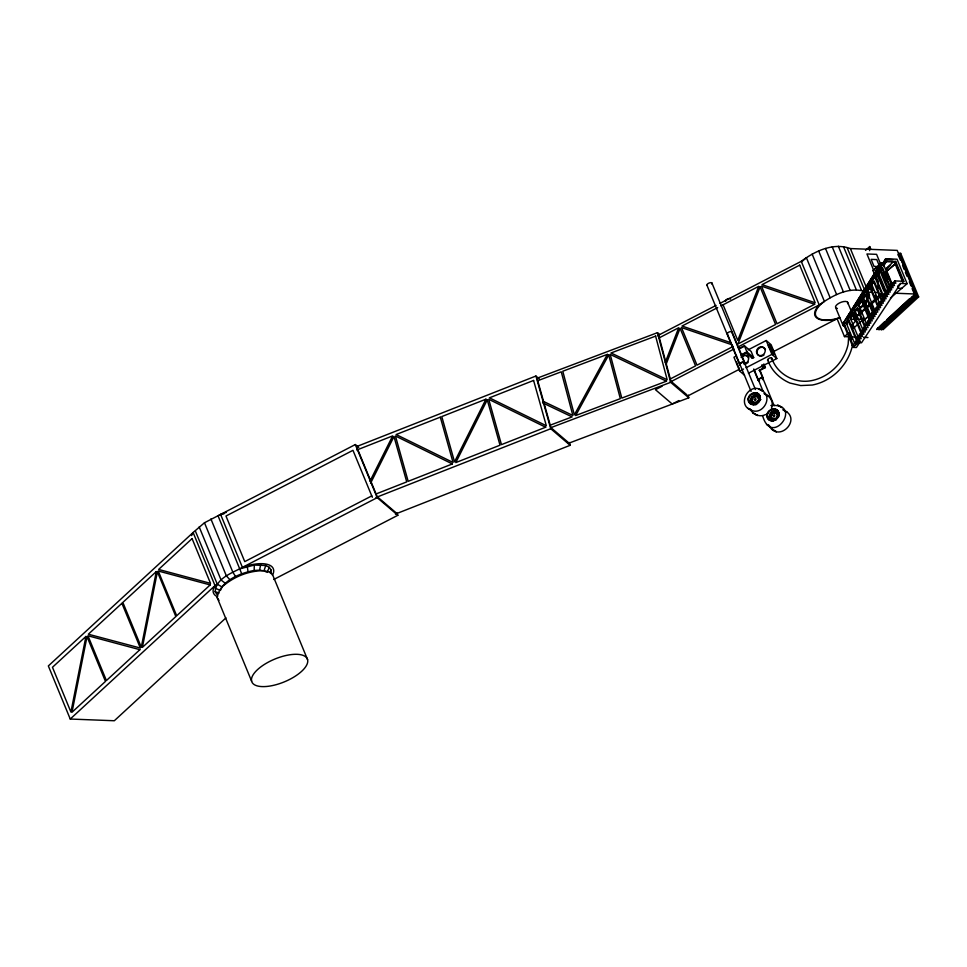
<?xml version="1.0" encoding="UTF-8"?>
<svg xmlns="http://www.w3.org/2000/svg" width="967" height="967" viewBox="0 0 967 967"><rect width="100%" height="100%" fill="white"/><g stroke="black" fill="none" stroke-linecap="round" stroke-linejoin="round"><path stroke-width="1.45" d="M755.783 404.943L755.795 403.747L757.234 403.312M869.599 250.646L869.696 246.561L865.513 250.417M251.65 681.252L217.188 597.654C219.86 581.203 239.357 573.226 254.14 570.457L254.321 565.054L265.732 565.502L269.297 567.327L271.086 570.071L270.953 573.552M216.922 594.427L215.145 591.683C216.076 578.024 232.213 573.068 242.415 567.375L377.19 497.654L397.848 515.278L273.746 579.487M848.688 336.383L848.156 344.167C844.3 362.202 829.517 377.166 811.337 380.672C795.019 383.839 776.997 374.302 771.739 358.128M759.035 399.19L760.147 398.996L758.817 395.757C753.511 391.405 746.548 401.631 753.329 404.266L755.154 404.411L755.251 403.275L758.732 400.652L758.019 396.724C753.982 393.412 748.748 401.136 753.849 403.203L755.251 403.275M773.999 419.473L773.89 420.597L772.065 420.452C765.284 417.817 772.246 407.59 777.553 411.942L778.894 415.194L778.447 417.128L777.468 416.837L775.425 419.037L772.585 419.4C768.197 417.671 771.461 410.963 775.582 412.28L777.287 413.356L778.205 412.51L776.622 411.664L776.114 412.728M254.14 570.457L259.579 570.167L260.631 564.728M751.021 401.728L751.516 399.407M777.468 416.837L776.755 412.909L777.553 411.942M771.436 408.328C774.156 402.175 769.913 395.612 763.99 393.593M265.732 565.502L264.003 570.844L266.046 571.884M852.543 345.171C848.337 364.861 832.188 381.191 812.328 385.035L800.712 385.567L789.882 383.029C779.74 378.641 771.34 370.542 767.677 359.99M756.847 396.083L757.234 394.911M775.582 412.28L775.969 411.108M867.399 298.271L864.969 302.623M665.211 362.577L678.713 327.74L659.24 337.821M666.045 364.474L680.079 328.284L695.575 365.889L669.635 379.306M767.677 359.712L768.088 359.047A2.212 0.931 -27 0 1 769.974 357.899L770.953 357.73A2.309 0.979 -27 0 1 771.739 358.406L771.328 359.071M267.073 572.416L269.297 567.327M753.329 404.266L753.849 403.203M772.065 420.452L772.585 419.4M369.95 481.24L392.675 435.899L356.799 450.018M370.554 483.27L393.98 436.552L406.732 481.892L376.344 493.847M191.551 535.609L193.122 532.503L204.472 522.76L218.022 515.749A30.025 12.353 -22.4 0 1 224.163 513.695M269.853 572.428L271.086 570.071M757.524 401.631L758.237 400.495M776.271 417.829L776.972 416.68M860.473 341.339L856.399 347.528L853.112 347.395L843.188 323.329L880.659 263.483M843.188 323.329L881.288 262.891L882.097 262.927L872.983 270.555L874.7 274.713M856.798 341.363L847.66 319.207L885.772 258.769L897.025 259.216L907.106 283.682L890.414 298.078M847.66 319.207L885.772 258.769M847.068 320.959L845.521 323.425L852.338 312.982M856.798 305.838L859.119 302.151M863.591 295.008L865.127 292.542M867.447 288.843L868.982 286.389M871.146 282.932L876.537 274.314M881.553 266.312L879.474 269.636L887.646 289.484M850.767 318.07L856.943 308.219L865.114 328.067M865.9 294.331L858.321 305.995L865.9 294.331L875.038 316.487L872.693 316.39L867.58 321.104M868.293 296.676L866.65 292.699L873.588 281.615L881.771 301.462M875.751 278.17L882.557 267.726L891.683 289.882L889.35 289.798L884.237 294.512M886.074 261.67L883.306 266.106L886.715 261.078L895.672 261.428L903.843 281.276L903.202 281.868L895.031 262.021L886.074 261.67L886.715 261.078M866.65 292.699L874.228 281.034L883.367 303.191L881.022 303.094L875.909 307.808M882.557 267.726L875.618 278.81L884.745 300.967L882.412 300.882L877.299 305.584L869.659 287.066M753.148 397.642L752.145 400L753.027 402.127L756.496 402.381M771.884 413.828L770.892 416.185L771.763 418.324L775.232 418.566M751.48 398.791L752.568 397.135M771.303 413.332L770.216 414.976L771.231 415.278M907.106 283.682L900.676 283.428L861.512 342.814L858.225 342.681L853.112 347.395M770.252 415.592L773.6 412.002L775.897 411.338L773.515 411.942A6.612 5.899 -49.5 0 0 770.191 415.58M744.082 363.326L744.3 363A2.381 0.979 -22.4 0 0 741.822 362.54A2.381 0.979 -22.4 0 0 740.226 364.632A2.381 0.979 -22.4 0 1 742.221 362.395A2.381 0.979 -22.4 0 1 743.998 363.411M897.763 254.889L899.092 253.221L917.067 296.845L881.408 329.699L881.155 327.982L885.518 323.945M917.067 296.845L899.346 254.95L900.676 253.294L918.65 296.905L882.992 329.759L882.738 328.043L889.289 321.999M884.539 321.818L876.658 329.517L915.193 294.004L897.219 250.393L850.368 248.555C833.228 242.318 814.988 251.069 801.244 261.332L720.016 303.36M877.988 327.849L878.241 329.578L889.398 318.856M879.571 327.922L879.825 329.638L881.155 327.982M881.408 329.699L882.738 328.043M758.019 396.724L758.817 395.757M751.782 403.36L752.701 402.502M770.518 419.557L771.436 418.699M217.527 596.748A31.971 13.151 -22.4 0 1 213.429 588.698L215.012 585.603L193.122 532.503L48.35 665.937L70.24 719.037L215.012 585.603L217.285 584.213L222.144 587.017L220.391 590.45L215.266 588.202M225.94 617.877L114.311 720.753L70.24 719.037M872.983 270.555L881.288 262.891M875.776 271.171L878.773 268.403M898.512 255.276L900.676 253.294M885.651 268.935L893.375 261.803M886.376 269.031L890.631 265.103M895.031 262.021L895.672 261.428M886.231 271.582L895.793 263.532L886.231 271.582L891.139 283.488M844.143 325.637L844.783 325.045M848.615 321.515L849.256 320.923M864.595 308.86L853.656 318.941L869.877 305.379M866.795 306.841L882.122 292.711L875.836 277.481M890.812 284.697L894.898 280.926L903.843 281.276M894.898 280.926L895.853 283.234L893.508 283.15L888.395 287.864L889.35 290.16M887.005 290.076L890.522 286.836M891.489 285.954L894.463 285.458L893.508 283.15M882.847 296.724L887.96 292.01L890.305 292.107L889.35 289.798M882.484 297.993L886.57 294.222L888.915 294.319L887.96 292.01M883.137 298.332L885.18 296.446L887.525 296.531L886.57 294.222M878.689 303.372L882.194 300.133M883.161 299.25L886.135 298.755L885.18 296.446M897.606 286.256L900.676 283.428M837.168 318.905L844.469 336.625L848.301 333.095M853.474 328.321L862.165 320.319M874.519 310.02L879.632 305.306L881.977 305.403L881.022 303.094M872.572 312.317L864.909 319.388L873.02 312.607M879.632 305.306L880.586 307.615L878.241 307.53L874.156 311.301L871.557 304.605M871.751 314.456L876.864 309.742L879.196 309.839L878.241 307.53M873.878 313.429L871.001 316.088L862.818 296.24M874.833 312.546L877.806 312.051L876.864 309.742M866.19 323.316L871.303 318.614L873.648 318.699L872.693 316.39M865.828 324.598L869.925 320.826L872.258 320.911L871.303 318.614M863.422 327.753L868.535 323.038L870.868 323.135L869.925 320.826M862.032 329.977L864.595 327.62M859.252 334.401L864.365 329.687L866.71 329.783L857.572 307.627L850.634 318.711L859.772 340.868L857.427 340.771L852.314 345.485M857.874 336.625L862.987 331.911L865.32 331.995L864.365 329.687M857.499 337.894L861.597 334.123L863.93 334.219L862.987 331.911M858.164 338.22L860.207 336.335L862.552 336.431L861.597 334.123M857.221 340.033L854.344 342.681L846.161 322.833M858.176 339.151L861.162 338.643L860.207 336.335M856.049 343.358L858.092 341.472M854.659 345.582L859.131 341.448M886.727 319.799L909.669 298.646M891.586 316.838L913.9 296.712L878.241 329.578M887.706 321.938L915.483 296.772L912.111 288.601M879.825 329.638L915.483 296.772M892.565 318.977L915.519 297.824M858.889 308.485L863.434 304.569M872.198 303.445L886.098 291.829M223.111 585.99C234.099 576.755 248.253 570.929 262.673 570.711M864.002 291.224C848.083 286.788 831.862 295.926 819.218 304.943L737.99 346.972M855.457 310.685L857.753 309.21M758.793 397.824L759.832 397.195M777.528 414.009L778.568 413.38M752.447 401.849L751.383 402.465L751.069 400.652L752.157 400.495M358.757 447.491L355.312 444.554L218.022 515.749L241.69 573.733M657.427 335.73L716.027 305.427M717.671 307.591L682.025 326.036L730.955 342.741M720.923 305.91L758.732 286.341L737.773 340.42L723.086 304.786M371.751 495.902L244.76 561.609L225.976 516.027L352.967 450.32L372.331 497.292M733.324 346.355L697.002 365.151L681.493 327.547L731.826 344.736M662.093 386.244L655.433 389.689L672.222 404.013L678.882 400.568M670.083 382.11L734.001 349.039M738.51 348.773L744.385 345.727L751.178 351.517L753.692 357.633L752.374 358.322L745.968 352.846L741.363 355.227M738.836 349.111L743.442 346.73M736.528 355.868L733.953 357.21L739.658 371.05L744.554 375.244M748.144 349.861L766.202 340.517L771.11 344.699L776.815 358.552L748.434 373.238M741.036 354.889L746.911 351.843L753.692 357.633M688.202 395.745L738.8 369.563M773.419 351.65L837.978 318.252L839.876 318.409M739.658 371.05L743.526 369.056M746.113 367.714L771.908 354.369L776.815 358.552M759.083 370.349L763.688 367.968L762.673 365.526M759.506 370.651L765.381 367.605L763.87 363.943M750.755 401.921L751.927 401.402M769.49 418.119L770.663 417.599M760.449 397.775L759.313 398.271L759.566 399.637L760.799 399.552M779.184 413.961L778.06 414.456L778.302 415.834M356.98 446.428L535.923 376.03L539.344 378.955M376.006 497.473L550.743 428.732L570.155 445.303L395.418 514.057M536.806 378.315L657.475 332.672L659.748 334.606M537.579 380.768L561.259 371.812L572.851 415.435L543.43 401.414M549.776 425.335L572.101 416.898L542.644 402.852M551.395 427.45L670.663 382.328L688.794 397.8L568.125 443.454M226.254 512.425L220.524 514.287L242.415 567.375L248.144 565.526A31.971 13.151 -22.4 0 1 272.549 575.135M239.913 568.85L254.321 565.054M773.491 413.489L775.872 413.199M755.989 396.422L754.574 396.869L754.2 395.878L756.061 395.334M770.856 405.548C804.109 402.731 772.125 448.011 762.782 416.293M765.574 414.541C759.736 417.72 752.592 414.384 749.884 408.678M757.04 402.84L754.586 403.13M774.543 419.412L775.776 419.037M754.212 396.833L756.617 396.567L758.309 398.078M755.154 404.411L757.064 403.831L756.69 402.852M772.947 413.018L775.353 412.764L777.045 414.263M774.543 419.932L775.969 419.509M758.672 399.987L760.533 399.444M839.827 317.817L833.107 319.412A28.019 11.531 -22.4 0 1 824.404 301.402L806.43 257.79A28.019 11.531 -22.4 0 0 801.885 261.706M777.782 415.387L778.894 415.194M750.44 400.12L751.685 400.036M769.176 416.306L770.421 416.221M885.131 259.361L892.601 259.652M876.851 266.505L874.035 266.396L871.134 259.361L876.767 259.579L879.668 266.614M897.98 288.226L901.993 288.384M872.476 292.336L868.342 292.167A29.917 12.305 -22.4 0 1 868.922 298.174M875.232 292.445L877.988 292.554M894.826 293.206L915.193 294.004M918.65 296.905L912.316 296.651M855.021 319.001L861.875 319.267M867.145 325.263L869.49 325.347L868.535 323.038M844.469 336.625L848.869 336.794M851.806 336.915L856.218 337.084M863.555 337.374L867.955 337.543M757.161 395.14L759.397 395.298L757.161 395.032M259.579 570.167L267.774 571.485L271.34 573.298L273.129 576.042L307.579 659.639A30.025 12.353 -22.4 0 1 268.403 686.268A30.025 12.353 -22.4 0 1 262.855 665.441A30.025 12.353 -22.4 0 1 307.579 659.639M758.732 400.652L759.711 400.93M215.145 591.683L219.001 593.013M750.851 398.247L751.963 398.646M769.587 414.444L770.699 414.831M773.322 419.315L771.63 417.817M782.738 409.778C803.855 417.732 778.544 444.651 768.62 424.864M751.238 410.165C762.528 415.786 773.515 397.135 762.141 390.716C749.485 380.817 735.887 404.907 751.238 410.165L747.805 408.207M765.151 394.222L768.56 396.132M783.886 410.407L787.295 412.317M753.946 404.762L752.411 403.904L753.184 402.973L754.369 403.65M766.553 424.404L769.986 426.35M225.408 583.379L221.068 580.007L199.19 526.906M761.984 364.716L765.381 367.605M761.549 366.142L763.688 367.968M686.546 394.524L670.868 381.155L658.612 334.993M569.055 443.104L550.924 427.619L537.023 378.23M396.603 513.235L377.19 496.663L356.557 446.597M751.939 396.603L752.809 397.34M770.675 412.788L772.089 413.997M757.91 401.909L758.648 402.598M229.977 579.789L226.363 575.861L204.472 522.76M776.912 413.755L777.794 415.895M752.894 401.619L753.547 402.574M217.188 597.654L218.965 600.398M235.525 576.501L232.781 572.053L210.903 518.953M772.307 411.531L772.766 412.595M753.559 395.346L754.03 396.397M898.633 255.892L900.313 259.978M902.562 265.429L904.254 269.515M905.378 272.247L907.058 276.332M909.306 281.784L910.987 285.869M896.349 264.849L899.068 271.473M901.256 276.767L902.888 280.732M894.995 263.495L902.634 282.026M887.029 271.606L891.937 283.512M883.947 265.514L893.073 287.67L890.74 287.574L885.627 292.288L877.988 273.77M886.026 272.718L888.758 279.33M880.586 264.039L876.586 254.345L866.94 253.97L873.793 270.591M881.916 268.318L890.099 288.166M882.75 272.815L886.026 280.756M880.308 268.814L887.948 287.332M869.696 246.561L870.832 249.329M878.628 273.178L886.268 291.708M877.673 273.842L884.757 291.043L883.959 291.019L877.407 275.136M877.214 278.895L878.35 281.663M877.71 286.014L878.798 288.662M871.69 284.262L879.329 302.78M871.593 286.172L873.225 290.136M875.413 295.431L877.045 299.407M869.756 285.156L877.939 305.004M850.368 248.555L866.662 288.081M867.29 292.107L876.428 314.263L874.083 314.178L868.97 318.892L861.331 300.362M847.285 248.072L864.703 290.33M865.26 294.923L873.443 314.771M843.502 246.658L861.476 290.269M863.809 300.797L866.541 307.409M867.629 310.056L869.273 314.021M861.972 299.77L869.611 318.3M838.353 246.247L856.339 289.858M858.962 305.415L868.1 327.571L865.755 327.475L860.642 332.189L853.015 313.659M859.965 309.972L861.597 313.937M863.229 317.913L864.329 320.548M832.224 246.863L850.198 290.475M855.033 310.854L862.673 329.384M855.493 314.094L856.581 316.741M853.643 313.078L861.283 331.596M825.504 248.459L843.478 292.07M847.563 302.163L850.972 310.419M852.676 314.553L854.937 320.053M852.181 324.586L853.813 328.562M848.301 318.614L858.225 342.681M818.65 250.936L836.624 294.548M849.34 332.684L852.072 339.296M843.828 322.736L852.954 344.893M843.103 325.601L835.73 307.711A6.576 2.708 -22.4 0 1 841.52 302.103A6.576 2.708 -22.4 0 1 847.636 303.638M812.147 254.116L830.121 297.727M801.244 261.332L819.218 304.943A29.917 12.305 -22.4 0 0 836.008 319.279M766.202 340.517L771.908 354.369M759.784 369.877L763.229 378.23M759.47 370.059L774.156 405.693M776.416 411.18L777.553 413.912M751.371 355.868L752.374 358.322M744.385 345.727L746.911 351.843M753.982 369.225L763.023 391.151M753.619 369.273L758.213 380.418M711.905 282.968L744.614 362.311M731.693 331.947L755.42 389.508M757.681 394.983L759.941 400.471M727.341 333.845L751.069 391.405M706.962 285.265L739.67 364.607M396.881 512.921L397.848 515.278M355.312 444.554L377.19 497.654M195.407 531.125L217.285 584.213M775.425 419.037L775.8 420.029M569.358 442.451L570.155 445.303M535.923 376.03L550.743 428.732M688.045 394.971L688.794 397.8M657.475 332.672L670.663 382.328M758.829 398.513L759.047 399.697M899.092 253.221L899.346 254.95M247.262 566.457L248.035 571.666M774.168 410.987L774.204 412.16M755.432 394.79L755.457 395.974M867.713 300.58A29.917 12.305 -22.4 0 1 856.81 310.637M739.272 368.294A5.343 1.003 62.6 0 1 736.649 361.936M741 357.101A4.521 4.025 -49.5 0 1 748.277 357.343A4.521 4.025 -49.5 0 1 743.72 363.701M764.015 354.949A4.654 4.158 -49.5 0 1 757.681 354.454A4.654 4.158 -49.5 0 1 759.433 347.975A4.654 4.158 -49.5 0 1 765.465 349.595M768.221 345.775A5.343 1.003 62.6 0 1 771.062 350.006A5.343 1.003 62.6 0 1 772.693 354.563M741.568 357.585A4.521 4.025 -49.5 0 1 748.845 357.826M748.228 362.142A4.521 4.025 -49.5 0 1 747.431 363.012M746.464 363.677A4.521 4.025 -49.5 0 1 745.388 364.075M725.733 301.281A2.744 1.124 -22.4 0 1 727.462 298.984A2.744 1.124 -22.4 0 1 730.581 299.178M759.337 380.793A2.744 1.124 -22.4 0 1 758.684 379.269A2.744 1.124 -22.4 0 1 762.455 377.855A2.744 1.124 -22.4 0 1 762.455 379.632M759.518 380.599A2.381 0.979 -22.4 0 1 758.841 379.378A2.381 0.979 -22.4 0 1 761.923 378.037A2.381 0.979 -22.4 0 1 762.6 379.257M775.969 419.581A3.445 3.07 -49.5 0 1 774.313 419.968M772.778 419.473A3.445 3.07 -49.5 0 1 772.186 418.929M740.347 364.922A2.744 1.124 -22.4 0 1 740.299 363.229A2.744 1.124 -22.4 0 1 743.937 362.009A2.744 1.124 -22.4 0 1 743.986 363.689M707.228 285.47A2.744 1.124 -22.4 0 1 709.403 282.92A2.744 1.124 -22.4 0 1 711.676 283.96M731.499 331.754A2.381 0.979 -22.4 0 1 731.644 332.503M727.535 334.038A2.381 0.979 -22.4 0 1 728.018 332.624A2.381 0.979 -22.4 0 1 730.726 331.621M758.624 398.235A3.445 3.07 -49.5 0 1 759.252 399.734M754.03 403.275A3.445 3.07 -49.5 0 1 753.45 402.731M750.924 401.728A6.612 5.899 -49.5 0 1 752.785 397.292M837.386 308.449A6.576 2.708 -22.4 0 1 836.382 308.195M850.489 319.533A6.576 2.708 -22.4 0 1 855.118 320.367A6.576 2.708 -22.4 0 1 852.217 324.235M844.759 326.326A6.576 2.708 -22.4 0 1 844.566 322.313M847.696 324.054A2.285 0.943 -22.4 0 1 847.056 323.087A2.285 0.943 -22.4 0 1 849.34 321.733M768.33 360.461A2.309 0.979 -27 0 1 767.544 359.797M774.797 411.519L774.724 412.607L773.31 413.054L772.935 412.075L774.797 411.519M754.357 399.419C755.614 403.275 757.391 396.337 754.357 399.419M773.104 415.617C774.349 419.46 776.138 412.522 773.104 415.617M85.93 636.443L70.917 712.038L52.472 667.278L85.93 636.443M87.018 636.637L72.005 712.256L105.476 681.409L87.018 636.637M156.303 571.582L141.291 647.177L122.845 602.417L156.303 571.582M157.403 571.775L142.379 647.394L175.849 616.547L157.403 571.775M760.292 398.005C760.207 402.925 753.909 406.684 749.848 403.444C742.571 395.999 759.591 386.969 760.292 398.005M779.039 414.202C778.955 419.122 772.645 422.881 768.584 419.63C761.307 412.196 778.326 403.154 779.039 414.202M748.748 396.978L748.216 399.335L749.848 403.299C755.336 407.881 763.652 399.081 758.527 393.968C755.251 391.309 750.307 393.351 748.748 396.978M767.484 413.175L766.952 415.52L768.596 419.485C774.071 424.066 782.388 415.278 777.275 410.153C773.987 407.506 769.043 409.537 767.484 413.175M759.929 398.041C759.772 402.623 753.982 406.2 750.15 403.13A5.814 5.186 -49.5 0 1 749.062 397.123L752.217 393.726L756.557 393.218A5.814 5.186 -49.5 0 1 759.941 398.041M778.677 414.227C778.508 418.808 772.718 422.386 768.886 419.327A5.814 5.186 -49.5 0 1 767.798 413.308L770.953 409.911L775.292 409.404A5.814 5.186 -49.5 0 1 778.677 414.227M773.104 419.847L772.681 420.959L771.146 420.089L771.92 419.17L773.104 419.847M760.098 286.885L737.978 343.95L775.594 324.489L760.098 286.885M757.886 395.467L757.366 396.53L758.539 397.171L759.47 396.313L757.886 395.467M485.954 399.19L454.526 461.863L441.786 416.572L485.954 399.19M487.259 399.855L455.808 462.589L500.012 445.195L487.259 399.855M607.361 354.369L574.362 414.855L562.782 371.231L607.361 354.369M608.714 354.949L575.679 415.544L620.318 398.646L608.714 354.949M121.902 603.299L88.348 634.219L140.348 648.047L121.902 603.299M192.082 538.607L158.624 569.442L210.528 583.367L192.082 538.607M139.889 649.691L106.418 680.55L87.961 635.766L139.889 649.691M210.165 584.926L176.695 615.774L158.237 571.001L210.165 584.926M771.183 418.046L770.131 418.651L769.817 416.85L770.892 416.692L771.183 418.046M799.697 265.151L762.044 284.636L815.205 302.792L799.697 265.151M814.637 304.291L777.021 323.752L761.513 286.147L814.637 304.291M440.311 417.152L396.144 434.534L453.052 462.456L440.311 417.152M533.591 380.454L489.423 397.836L546.331 425.758L533.591 380.454M452.387 463.93L408.183 481.324L395.443 435.984L452.387 463.93M545.666 427.233L501.462 444.627L488.722 399.286L545.666 427.233M655.602 336.117L611.023 352.979L667.182 379.741L655.602 336.117M666.444 381.203L621.793 398.09L610.201 354.393L666.444 381.203M759.977 389.508L758.805 388.867L763.386 391.417L759.977 389.508M780.877 406.902L777.541 405.052L782.134 407.615L780.877 406.902M757.548 415.484L752.942 412.885L757.548 415.484M776.283 431.669L771.678 429.07L776.283 431.669M769.261 346.851A5.343 1.003 62.6 0 0 773.781 354.285A5.343 1.003 62.6 0 0 771.497 347.467A5.343 1.003 62.6 0 0 769.261 346.851M761.343 355.554A4.654 4.158 -49.5 0 0 764.341 348.168A4.654 4.158 -49.5 0 0 756.823 349.933A4.654 4.158 -49.5 0 0 761.343 355.554"/></g></svg>
